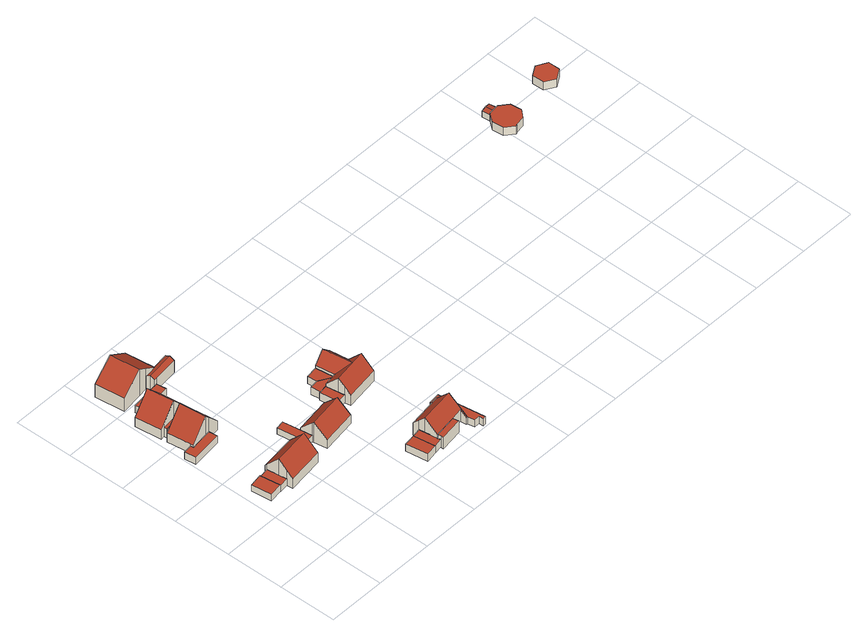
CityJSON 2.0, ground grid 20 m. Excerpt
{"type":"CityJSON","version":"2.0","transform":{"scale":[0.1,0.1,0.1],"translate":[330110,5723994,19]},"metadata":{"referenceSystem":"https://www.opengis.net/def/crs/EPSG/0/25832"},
"CityObjects":{
"building1":{"type":"Building","attributes":{"Geometrietyp2DReferenz":"3000","Gemeindeschluessel":"05170048","function":"31001_2463","roofType":"1000","measuredHeight":2.55},"address":[{"country":"Germany","locality":"Wesel","thoroughfareNumber":"11","thoroughfareName":"Kapellenweg"}],"geometry":[{"type":"Solid","lod":"2","boundaries":[[[[0,1,2,3]],[[4,5,1,0]],[[6,7,5,4]],[[3,2,7,6]],[[4,0,3,6]],[[1,5,7,2]]]],"semantics":{"surfaces":[{"type":"WallSurface"},{"type":"RoofSurface"},{"type":"GroundSurface"}],"values":[[0,0,0,0,1,2]]}}]},
"building2":{"type":"Building","attributes":{"Geometrietyp2DReferenz":"3000","Gemeindeschluessel":"05170048","function":"31001_2463","roofType":"1000","measuredHeight":2.56},"address":[{"country":"Germany","locality":"Wesel","thoroughfareNumber":"13","thoroughfareName":"Kapellenweg"}],"geometry":[{"type":"Solid","lod":"2","boundaries":[[[[8,9,10,11]],[[12,13,9,8]],[[14,15,13,12]],[[11,10,15,14]],[[12,8,11,14]],[[9,13,15,10]]]],"semantics":{"surfaces":[{"type":"WallSurface"},{"type":"RoofSurface"},{"type":"GroundSurface"}],"values":[[0,0,0,0,1,2]]}}]},
"building3":{"type":"Building","attributes":{"Geometrietyp2DReferenz":"3000","Gemeindeschluessel":"05170048","function":"31001_2463","roofType":"1000","measuredHeight":2.8},"address":[{"country":"Germany","locality":"Wesel","thoroughfareNumber":"9","thoroughfareName":"Kapellenweg"}],"geometry":[{"type":"Solid","lod":"2","boundaries":[[[[16,17,18,19]],[[20,21,17,16]],[[22,23,21,20]],[[24,25,23,22]],[[26,27,25,24]],[[19,18,27,26]],[[24,22,20,16,19,26]],[[17,21,23,25,27,18]]]],"semantics":{"surfaces":[{"type":"WallSurface"},{"type":"RoofSurface"},{"type":"GroundSurface"}],"values":[[0,0,0,0,0,0,1,2]]}}]},
"building4":{"type":"Building","attributes":{"Geometrietyp2DReferenz":"3000","Gemeindeschluessel":"05170048","function":"31001_1010","roofType":"3100","measuredHeight":8.92},"address":[{"country":"Germany","locality":"Wesel","thoroughfareNumber":"13","thoroughfareName":"Kapellenweg"}],"geometry":[{"type":"Solid","lod":"2","boundaries":[[[[28,29,30,31]],[[32,33,29,28]],[[34,35,33,32]],[[36,37,35,34]],[[38,39,37,36]],[[40,41,39,38]],[[42,43,41,40]],[[31,30,43,42]],[[28,31,42,40,32]],[[38,36,34,32,40]],[[29,33,35,37,39,41,43,30]]]],"semantics":{"surfaces":[{"type":"WallSurface"},{"type":"RoofSurface"},{"type":"GroundSurface"}],"values":[[0,0,0,0,0,0,0,0,1,1,2]]}}]},
"building5":{"type":"Building","attributes":{"Gemeindeschluessel":"05170048","Geometrietyp2DReferenz":"3000","function":"31001_1010"},"address":[{"country":"Germany","locality":"Wesel","thoroughfareNumber":"9","thoroughfareName":"Kapellenweg"}],"children":["building5-1","building5-2"]},
"building5-1":{"type":"BuildingPart","attributes":{"roofType":"3100","measuredHeight":10.23},"parents":["building5"],"geometry":[{"type":"MultiSurface","lod":"2","boundaries":[[[44,18,45,46]],[[47,27,18,44]],[[48,49,27,47]],[[50,51,49,48]],[[52,53,54,55]],[[56,17,53,52]],[[46,45,17,56]],[[50,48,47,44,46,57]],[[56,52,55,57,46]],[[18,27,49,51,58,54,53,17,45]],[[50,57,59,60]],[[59,58,51,60]],[[57,55,59]],[[58,59,55,54]]],"semantics":{"surfaces":[{"type":"WallSurface"},{"type":"RoofSurface"},{"type":"GroundSurface"},{"type":"ClosureSurface"}],"values":[0,0,0,0,0,0,0,1,1,2,0,3,0,3]}}]},
"building5-2":{"type":"BuildingPart","attributes":{"roofType":"1000","measuredHeight":3.54},"parents":["building5"],"geometry":[{"type":"MultiSurface","lod":"2","boundaries":[[[61,62,63,64]],[[55,54,62,61]],[[64,63,51,60]],[[55,61,64,60]],[[62,54,51,63]],[[59,60,51,58]],[[55,59,58,54]]],"semantics":{"surfaces":[{"type":"WallSurface"},{"type":"RoofSurface"},{"type":"GroundSurface"},{"type":"ClosureSurface"}],"values":[0,0,0,1,2,3,3]}}]},
"building6":{"type":"Building","attributes":{"Gemeindeschluessel":"05170048","Geometrietyp2DReferenz":"3000","function":"31001_1010"},"address":[{"country":"Germany","locality":"Wesel","thoroughfareNumber":"7","thoroughfareName":"Kapellenweg"}],"children":["building6-1","building6-2"]},
"building6-1":{"type":"BuildingPart","attributes":{"roofType":"3100","measuredHeight":10.25},"parents":["building6"],"geometry":[{"type":"MultiSurface","lod":"2","boundaries":[[[65,66,67,68]],[[69,70,66,65]],[[71,72,70,69]],[[73,74,72,71]],[[75,76,74,73]],[[77,78,76,75]],[[79,80,78,77]],[[79,77,75,73,81]],[[71,69,65,68,81,73]],[[67,66,70,72,74,76,78,80,82]],[[81,68,83,84]],[[84,83,67,82]],[[81,84,79]],[[80,79,84,82]]],"semantics":{"surfaces":[{"type":"WallSurface"},{"type":"RoofSurface"},{"type":"GroundSurface"},{"type":"ClosureSurface"}],"values":[0,0,0,0,0,0,0,1,1,2,0,3,0,3]}}]},
"building6-2":{"type":"BuildingPart","attributes":{"roofType":"1000","measuredHeight":3.56},"parents":["building6"],"geometry":[{"type":"MultiSurface","lod":"2","boundaries":[[[61,62,80,79]],[[64,63,62,61]],[[83,67,63,64]],[[61,79,83,64]],[[80,62,63,67]],[[83,84,82,67]],[[84,79,80,82]]],"semantics":{"surfaces":[{"type":"WallSurface"},{"type":"RoofSurface"},{"type":"GroundSurface"},{"type":"ClosureSurface"}],"values":[0,0,0,1,2,3,3]}}]},
"building7":{"type":"Building","attributes":{"Geometrietyp2DReferenz":"3000","Gemeindeschluessel":"05170048","function":"31001_2463","roofType":"1000","measuredHeight":2.82},"address":[{"country":"Germany","locality":"Wesel","thoroughfareNumber":"7","thoroughfareName":"Kapellenweg"}],"geometry":[{"type":"Solid","lod":"2","boundaries":[[[[85,86,87,88]],[[89,90,86,85]],[[91,92,90,89]],[[93,94,92,91]],[[95,96,94,93]],[[97,98,96,95]],[[99,100,98,97]],[[88,87,100,99]],[[97,95,93,91,89,85,88,99]],[[86,90,92,94,96,98,100,87]]]],"semantics":{"surfaces":[{"type":"WallSurface"},{"type":"RoofSurface"},{"type":"GroundSurface"}],"values":[[0,0,0,0,0,0,0,0,1,2]]}}]},
"building8":{"type":"Building","attributes":{"Geometrietyp2DReferenz":"3000","Gemeindeschluessel":"05170048","function":"31001_1010","roofType":"3100","measuredHeight":10.58},"address":[{"country":"Germany","locality":"Wesel","thoroughfareNumber":"5","thoroughfareName":"Kapellenweg"}],"geometry":[{"type":"Solid","lod":"2","boundaries":[[[[101,102,103,104]],[[105,106,102,101]],[[107,108,106,105]],[[109,110,108,107]],[[111,112,110,109]],[[113,114,112,111]],[[115,116,114,113]],[[104,103,116,115]],[[115,113,111,109,107,104]],[[105,101,104,107]],[[102,106,108,110,112,114,116,103]]]],"semantics":{"surfaces":[{"type":"WallSurface"},{"type":"RoofSurface"},{"type":"GroundSurface"}],"values":[[0,0,0,0,0,0,0,0,1,1,2]]}}]},
"building9":{"type":"Building","attributes":{"Geometrietyp2DReferenz":"3000","Gemeindeschluessel":"05170048","function":"31001_2463","roofType":"1000","measuredHeight":2.43},"address":[{"country":"Germany","locality":"Wesel","thoroughfareNumber":"15","thoroughfareName":"Kapellenweg"}],"geometry":[{"type":"Solid","lod":"2","boundaries":[[[[117,118,119,120]],[[121,122,118,117]],[[123,124,122,121]],[[125,126,124,123]],[[120,119,126,125]],[[123,121,117,120,125]],[[118,122,124,126,119]]]],"semantics":{"surfaces":[{"type":"WallSurface"},{"type":"RoofSurface"},{"type":"GroundSurface"}],"values":[[0,0,0,0,0,1,2]]}}]},
"building10":{"type":"Building","attributes":{"Geometrietyp2DReferenz":"3000","Gemeindeschluessel":"05170048","function":"31001_2463","roofType":"3100","measuredHeight":5.65},"address":[{"country":"Germany","locality":"Wesel","thoroughfareNumber":"5","thoroughfareName":"Kapellenweg"}],"geometry":[{"type":"Solid","lod":"2","boundaries":[[[[127,128,129,130]],[[131,132,128,127]],[[133,134,132,131]],[[135,136,134,133]],[[113,137,136,135]],[[138,139,137,113]],[[140,141,139,138]],[[142,143,141,140]],[[144,145,143,142]],[[130,129,145,144]],[[140,138,113,135,133,142]],[[131,127,130,144,142,133]],[[128,132,134,136,137,139,141,143,145,129]]]],"semantics":{"surfaces":[{"type":"WallSurface"},{"type":"RoofSurface"},{"type":"GroundSurface"}],"values":[[0,0,0,0,0,0,0,0,0,0,1,1,2]]}}]},
"building11":{"type":"Building","attributes":{"Geometrietyp2DReferenz":"3000","Gemeindeschluessel":"05170048","function":"31001_1010","roofType":"3100","measuredHeight":7.94},"address":[{"country":"Germany","locality":"Wesel","thoroughfareNumber":"15","thoroughfareName":"Kapellenweg"}],"geometry":[{"type":"Solid","lod":"2","boundaries":[[[[146,147,148,149]],[[150,151,147,146]],[[152,153,151,150]],[[154,155,153,152]],[[156,157,155,154]],[[158,159,157,156]],[[149,148,159,158]],[[154,152,150,146,156]],[[149,158,156,146]],[[147,151,153,155,157,159,148]]]],"semantics":{"surfaces":[{"type":"WallSurface"},{"type":"RoofSurface"},{"type":"GroundSurface"}],"values":[[0,0,0,0,0,0,0,1,1,2]]}}]},
"building12":{"type":"Building","attributes":{"Geometrietyp2DReferenz":"3000","Gemeindeschluessel":"05170048","function":"31001_2463","roofType":"1000","measuredHeight":2.9},"address":[{"country":"Germany","locality":"Wesel","thoroughfareNumber":"22","thoroughfareName":"Kapellenweg"}],"geometry":[{"type":"Solid","lod":"2","boundaries":[[[[160,161,162,163]],[[164,165,161,160]],[[166,167,165,164]],[[163,162,167,166]],[[164,160,163,166]],[[161,165,167,162]]]],"semantics":{"surfaces":[{"type":"WallSurface"},{"type":"RoofSurface"},{"type":"GroundSurface"}],"values":[[0,0,0,0,1,2]]}}]},
"building13":{"type":"Building","attributes":{"Geometrietyp2DReferenz":"3000","Gemeindeschluessel":"05170048","function":"31001_2463","roofType":"1000","measuredHeight":2.91},"address":[{"country":"Germany","locality":"Wesel","thoroughfareNumber":"24","thoroughfareName":"Kapellenweg"}],"geometry":[{"type":"Solid","lod":"2","boundaries":[[[[168,169,170,171]],[[163,172,169,168]],[[173,174,172,163]],[[171,170,174,173]],[[163,168,171,173]],[[169,172,174,170]]]],"semantics":{"surfaces":[{"type":"WallSurface"},{"type":"RoofSurface"},{"type":"GroundSurface"}],"values":[[0,0,0,0,1,2]]}}]},
"building14":{"type":"Building","attributes":{"Geometrietyp2DReferenz":"3000","Gemeindeschluessel":"05170048","function":"31001_2463","roofType":"1000","measuredHeight":2.82},"address":[{"country":"Germany","locality":"Wesel","thoroughfareNumber":"17","thoroughfareName":"Kapellenweg"}],"geometry":[{"type":"Solid","lod":"2","boundaries":[[[[175,176,177,178]],[[179,180,176,175]],[[181,182,180,179]],[[183,184,182,181]],[[178,177,184,183]],[[181,179,175,178,183]],[[176,180,182,184,177]]]],"semantics":{"surfaces":[{"type":"WallSurface"},{"type":"RoofSurface"},{"type":"GroundSurface"}],"values":[[0,0,0,0,0,1,2]]}}]},
"building15":{"type":"Building","attributes":{"Gemeindeschluessel":"05170048","Geometrietyp2DReferenz":"3000","function":"31001_1010"},"address":[{"country":"Germany","locality":"Wesel","thoroughfareNumber":"24","thoroughfareName":"Kapellenweg"}],"children":["building15-1","building15-2"]},
"building15-1":{"type":"BuildingPart","attributes":{"roofType":"3100","measuredHeight":8.83},"parents":["building15"],"geometry":[{"type":"Solid","lod":"2","boundaries":[[[[185,186,187,188]],[[189,190,191,192]],[[193,194,190,189]],[[195,196,194,193]],[[197,198,196,195]],[[199,200,198,197]],[[201,202,200,199]],[[203,204,202,201]],[[188,187,204,203]],[[192,185,188,203,201,199,189]],[[197,195,193,189,199]],[[186,191,190,194,196,198,200,202,204,187]],[[192,191,186,185]]]],"semantics":{"surfaces":[{"type":"WallSurface"},{"type":"RoofSurface"},{"type":"GroundSurface"},{"type":"ClosureSurface"}],"values":[[0,0,0,0,0,0,0,0,0,1,1,2,3]]}}]},
"building15-2":{"type":"BuildingPart","attributes":{"roofType":"1000","measuredHeight":4.6},"parents":["building15"],"geometry":[{"type":"Solid","lod":"2","boundaries":[[[[192,191,205,206]],[[207,208,186,185]],[[209,210,208,207]],[[206,205,210,209]],[[207,185,192,206,209]],[[191,186,208,210,205]],[[185,186,191,192]]]],"semantics":{"surfaces":[{"type":"WallSurface"},{"type":"RoofSurface"},{"type":"GroundSurface"},{"type":"ClosureSurface"}],"values":[[0,0,0,0,1,2,3]]}}]},
"building16":{"type":"Building","attributes":{"Gemeindeschluessel":"05170048","Geometrietyp2DReferenz":"3000","function":"31001_1313"},"address":[{"country":"Germany","locality":"Wesel","thoroughfareNumber":"17","thoroughfareName":"Kapellenweg"}],"children":["building16-1","building16-2"]},
"building16-1":{"type":"BuildingPart","attributes":{"roofType":"1000","measuredHeight":2.85},"parents":["building16"],"geometry":[{"type":"Solid","lod":"2","boundaries":[[[[211,212,213,214]],[[215,216,212,211]],[[217,218,216,215]],[[215,211,214,217]],[[212,216,218,213]],[[217,214,213,218]]]],"semantics":{"surfaces":[{"type":"WallSurface"},{"type":"RoofSurface"},{"type":"GroundSurface"},{"type":"ClosureSurface"}],"values":[[0,0,0,1,2,3]]}}]},
"building16-2":{"type":"BuildingPart","attributes":{"roofType":"1000","measuredHeight":2.88},"parents":["building16"],"geometry":[{"type":"MultiSurface","lod":"2","boundaries":[[[219,220,221,222]],[[223,213,220,219]],[[224,225,218,226]],[[222,221,225,224]],[[226,223,219,222,224]],[[220,213,218,225,221]],[[223,226,217,214]],[[218,213,214,217]]],"semantics":{"surfaces":[{"type":"WallSurface"},{"type":"RoofSurface"},{"type":"GroundSurface"},{"type":"ClosureSurface"}],"values":[0,0,0,0,1,2,0,3]}}]},
"building17":{"type":"Building","attributes":{"Gemeindeschluessel":"05170048","Geometrietyp2DReferenz":"3000","function":"31001_1010"},"address":[{"country":"Germany","locality":"Wesel","thoroughfareNumber":"17","thoroughfareName":"Kapellenweg"}],"children":["building17-1","building17-2"]},
"building17-1":{"type":"BuildingPart","attributes":{"roofType":"3100","measuredHeight":8.45},"parents":["building17"],"geometry":[{"type":"Solid","lod":"2","boundaries":[[[[227,228,229,230]],[[231,232,228,227]],[[233,234,232,231]],[[235,236,234,233]],[[237,238,236,235]],[[239,240,238,237]],[[241,242,243,244]],[[230,229,242,241]],[[233,231,227,230,235]],[[228,232,234,236,238,240,243,242,229]],[[244,243,240,239]],[[244,245,239,237,235,230,241]],[[239,245,244]]]],"semantics":{"surfaces":[{"type":"WallSurface"},{"type":"RoofSurface"},{"type":"GroundSurface"},{"type":"ClosureSurface"}],"values":[[0,0,0,0,0,0,0,0,1,2,3,1,3]]}}]},
"building17-2":{"type":"BuildingPart","attributes":{"roofType":"5000","measuredHeight":7.73},"parents":["building17"],"geometry":[{"type":"Solid","lod":"2","boundaries":[[[[246,247,248,249]],[[250,251,247,246]],[[244,243,251,250]],[[249,248,240,239]],[[249,239,245,246]],[[250,246,245,244]],[[247,251,243,240,248]],[[239,240,243,244]],[[239,244,245]]]],"semantics":{"surfaces":[{"type":"WallSurface"},{"type":"RoofSurface"},{"type":"GroundSurface"},{"type":"ClosureSurface"}],"values":[[0,0,0,0,1,1,2,3,3]]}}]},
"building18":{"type":"Building","attributes":{"Geometrietyp2DReferenz":"3000","Gemeindeschluessel":"05170048","function":"51009_1610","roofType":"1000","measuredHeight":2.79},"geometry":[{"type":"Solid","lod":"2","boundaries":[[[[252,253,254,255]],[[256,257,253,252]],[[258,259,257,256]],[[260,261,259,258]],[[262,263,261,260]],[[264,265,263,262]],[[266,267,265,264]],[[268,269,267,266]],[[255,254,269,268]],[[266,264,262,260,258,256,252,255,268]],[[253,257,259,261,263,265,267,269,254]]]],"semantics":{"surfaces":[{"type":"WallSurface"},{"type":"RoofSurface"},{"type":"GroundSurface"}],"values":[[0,0,0,0,0,0,0,0,0,1,2]]}}]},
"building19":{"type":"Building","attributes":{"Geometrietyp2DReferenz":"3000","Gemeindeschluessel":"05170048","function":"31001_2723","roofType":"1000","measuredHeight":3.16},"geometry":[{"type":"Solid","lod":"2","boundaries":[[[[270,271,272,273]],[[274,275,271,270]],[[276,277,275,274]],[[278,279,277,276]],[[280,281,279,278]],[[282,283,281,280]],[[284,285,283,282]],[[286,287,285,284]],[[288,289,287,286]],[[273,272,289,288]],[[286,284,282,280,278,276,274,270,273,288]],[[271,275,277,279,281,283,285,287,289,272]]]],"semantics":{"surfaces":[{"type":"WallSurface"},{"type":"RoofSurface"},{"type":"GroundSurface"}],"values":[[0,0,0,0,0,0,0,0,0,0,1,2]]}}]},
"building20":{"type":"Building","attributes":{"Geometrietyp2DReferenz":"3000","Gemeindeschluessel":"05170048","function":"31001_2723","roofType":"3100","measuredHeight":2.73},"geometry":[{"type":"Solid","lod":"2","boundaries":[[[[290,291,292,293]],[[294,295,291,290]],[[296,297,295,294]],[[293,292,297,296]],[[290,298,294]],[[296,299,293]],[[293,299,298,290]],[[294,298,299,296]],[[291,295,297,292]]]],"semantics":{"surfaces":[{"type":"WallSurface"},{"type":"RoofSurface"},{"type":"GroundSurface"}],"values":[[0,0,0,0,0,0,1,1,2]]}}]},
"building21":{"type":"Building","attributes":{"Geometrietyp2DReferenz":"3000","Gemeindeschluessel":"05170048","function":"51009_1610","roofType":"1000","measuredHeight":3.19},"geometry":[{"type":"Solid","lod":"2","boundaries":[[[[300,301,302,303]],[[304,305,301,300]],[[306,307,305,304]],[[308,309,307,306]],[[310,311,309,308]],[[303,302,311,310]],[[308,306,304,300,303,310]],[[301,305,307,309,311,302]]]],"semantics":{"surfaces":[{"type":"WallSurface"},{"type":"RoofSurface"},{"type":"GroundSurface"}],"values":[[0,0,0,0,0,0,1,2]]}}]}
},
"vertices":[
[84,255,40],[84,255,15],[74,324,15],[74,324,40],[39,249,40],[39,249,15],[30,318,40],[30,318,15],
[84,254,40],[84,254,15],[115,258,15],[115,258,40],[75,322,40],[75,322,15],[106,326,40],[106,326,15],
[107,548,44],[107,548,16],[31,538,16],[31,538,44],[111,519,44],[111,519,16],[5,505,44],[5,505,16],[0,544,44],[0,544,16],[30,548,44],[30,548,16],
[115,258,74],[115,258,14],[117,238,14],[117,238,52],[111,285,104],[111,285,14],[106,326,60],[106,326,14],[105,333,52],[105,333,14],[230,349,52],[230,349,14],[236,301,104],[236,301,14],[243,254,52],[243,254,14],
[31,538,52],[90,546,16],[90,546,119],[30,548,52],[19,628,52],[19,628,16],[32,629,66],[32,629,16],[150,554,52],[150,554,16],[138,643,16],[138,643,52],[107,548,100],[79,635,119],[79,635,16],[79,635,52],[32,629,52],
[137,653,52],[137,653,16],[31,639,16],[31,639,52],
[16,647,52],[16,647,16],[29,649,16],[29,649,66],[4,737,52],[4,737,16],[51,743,104],[51,743,16],[64,745,119],[64,745,16],[124,753,52],[124,753,16],[125,749,52],[125,749,16],[136,664,52],[136,664,16],[76,655,119],[76,655,16],[29,649,52],[76,655,52],
[142,786,45],[142,786,17],[47,774,17],[47,774,45],[142,785,45],[142,785,17],[152,787,45],[152,787,17],[156,753,45],[156,753,17],[125,749,45],[125,749,17],[124,753,45],[124,753,17],[51,743,45],[51,743,17],
[30,800,68],[30,800,16],[105,810,16],[105,810,122],[18,901,68],[18,901,16],[93,910,122],[93,910,16],[168,920,68],[168,920,16],[180,822,68],[180,822,16],[180,820,68],[180,820,16],[139,815,97],[139,815,16],
[265,318,39],[265,318,15],[295,322,15],[295,322,39],[251,417,39],[251,417,15],[280,422,39],[280,422,15],[289,362,39],[289,362,15],
[142,785,67],[142,785,19],[152,787,19],[152,787,67],[142,786,68],[142,786,19],[141,800,75],[141,800,19],[139,815,67],[139,815,19],[180,820,19],[180,822,67],[180,822,19],[237,829,67],[237,829,19],[239,814,75],[239,814,19],[240,798,67],[240,798,19],
[296,317,93],[296,317,14],[303,272,14],[303,272,48],[295,322,88],[295,322,14],[289,362,48],[289,362,14],[408,380,48],[408,380,14],[415,335,93],[415,335,14],[422,290,48],[422,290,14],
[490,29,46],[490,29,18],[479,103,18],[479,103,46],[451,23,46],[451,23,18],[440,98,46],[440,98,18],
[490,30,46],[490,30,17],[519,35,17],[519,35,46],[479,103,17],[508,108,46],[508,108,17],
[474,359,44],[474,359,15],[465,423,15],[465,423,44],[443,355,44],[443,355,15],[434,419,44],[434,419,15],[437,419,44],[437,419,15],
[595,57,61],[595,57,15],[634,63,15],[634,63,61],[511,87,103],[511,87,15],[517,45,15],[517,45,61],[508,108,82],[508,108,15],[505,128,61],[505,128,15],[626,146,61],[626,146,15],[632,105,103],[632,105,15],[641,43,41],[641,43,15],[637,43,41],[637,43,15],
[519,35,15],[519,35,61],[598,37,61],[598,37,15],[520,25,61],[520,25,15],
[460,488,44],[460,488,16],[463,455,16],[463,455,44],[500,494,44],[500,494,16],[509,430,44],[509,430,16],
[433,452,45],[433,452,16],[437,419,16],[437,419,45],[463,455,45],[465,423,45],[465,423,16],[509,430,45],
[595,356,54],[595,356,14],[589,399,14],[589,399,99],[477,339,54],[477,339,14],[474,359,76],[474,359,14],[471,381,99],[471,381,14],[465,423,54],[465,423,14],[509,430,54],[509,430,14],[583,441,54],[583,441,14],[581,440,14],[581,440,54],[550,400,91],
[536,499,91],[536,499,14],[500,494,14],[500,494,54],[572,504,54],[572,504,14],
[676,5,42],[676,5,14],[653,165,14],[653,165,42],[665,3,42],[665,3,14],[664,19,42],[664,19,14],[646,18,42],[646,18,14],[641,43,42],[641,43,14],[626,146,42],[626,146,14],[617,145,42],[617,145,14],[614,161,42],[614,161,14],
[1667,796,41],[1667,796,9],[1638,819,9],[1638,819,41],[1672,758,41],[1672,758,9],[1650,732,41],[1650,732,9],[1616,727,41],[1616,727,9],[1616,725,41],[1616,725,9],[1613,725,41],[1613,725,9],[1584,748,41],[1584,748,9],[1579,785,41],[1579,785,9],[1602,815,41],[1602,815,9],
[1638,819,33],[1638,819,10],[1634,847,10],[1634,847,33],[1602,815,33],[1602,815,10],[1599,842,33],[1599,842,10],[1620,817,37],[1616,845,37],
[1865,827,42],[1865,827,10],[1829,846,10],[1829,846,42],[1865,786,42],[1865,786,10],[1831,765,42],[1831,765,10],[1795,785,42],[1795,785,10],[1795,826,42],[1795,826,10]
]}
